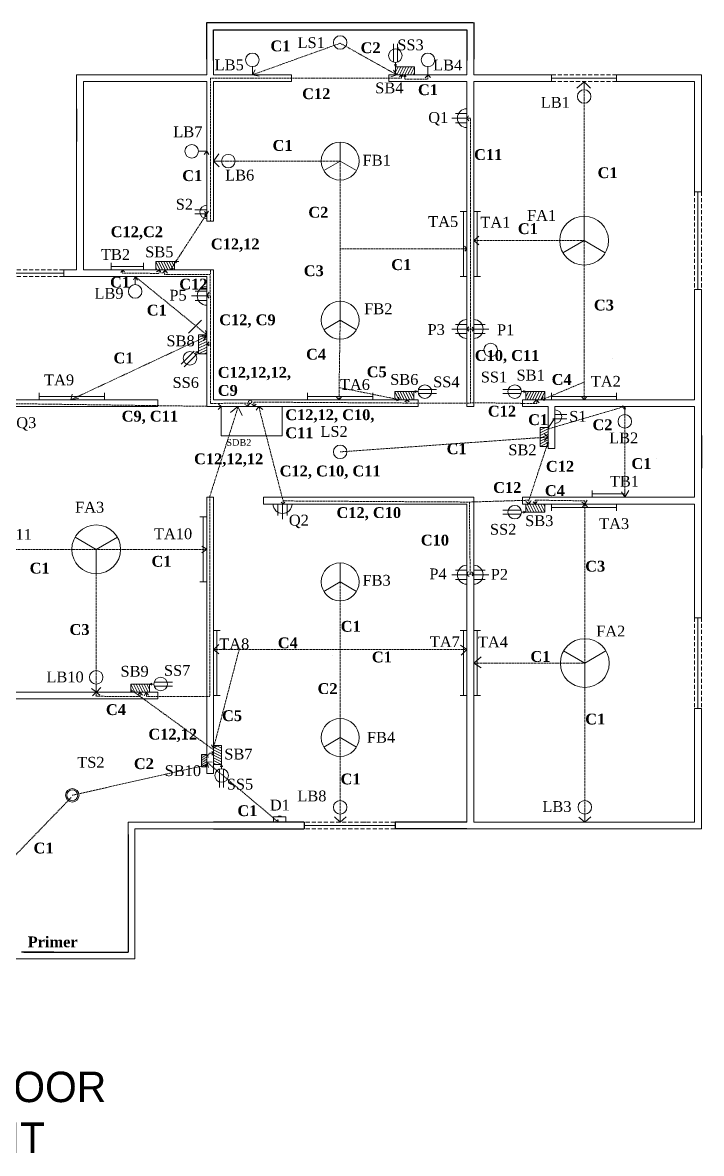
# Model space of a CAD drawing. Header units: inches. Extents: x 208 to 1269, y -209 to 627.
# Drawn here: x 768 to 1269, y -209 to 626 of the extents above; entities that cross this region are included whole.
import ezdxf

# ---------------------------------------------------------------- set-up
doc = ezdxf.new("R2010")
doc.units = ezdxf.units.IN
doc.header["$LTSCALE"] = 3
doc.header["$MEASUREMENT"] = 0
doc.linetypes.add('DASHEDX2', pattern=[1.5, 1, -0.5])
doc.linetypes.add('HIDDEN', pattern=[0.375, 0.25, -0.125])
for name, color, linetype, lineweight in [('Conduit', 1, 'Continuous', 13), ('FandF', 160, 'Continuous', 13), ('HIDDEN', 7, 'HIDDEN', 13), ('name', 160, 'Continuous', 13)]:
    doc.layers.add(name, color=color, linetype=linetype, lineweight=lineweight)

msp = doc.modelspace()

# ---------------------------------------------------------------- linework, layer by layer
for p, q in [((904.23, 599.33), (904.23, 626.28)), ((904.23, 626.28), (1100.92, 626.28)), ((909.23, 598.42), (909.23, 621.07)), ((909.23, 621.07), (1095.83, 621.07)), ((1095.83, 621.07), (1096.23, 621.07)), ((1096.23, 621.07), (1096.23, 598.42)), ((1101.23, 626.28), (1101.23, 599.33)), ((808.23, 562.49), (808.23, 538.49)), ((1269.23, 321.24), (1269.23, 297.24)), ((976.23, 35.74), (909.23, 35.74)), ((976.23, 35.74), (976.23, 33.24)), ((1051.8, 35.74), (1043.23, 35.74)), ((1043.23, 35.74), (1043.23, 33.24)), ((1096.23, 35.74), (1051.8, 35.74)), ((846.23, 26.74), (846.23, -60.26)), ((909.23, 30.74), (976.23, 30.74)), ((976.23, 33.24), (976.23, 30.74)), ((1043.23, 33.24), (1043.23, 30.74)), ((1051.8, 30.74), (1043.23, 30.74)), ((1096.23, 30.74), (1051.8, 30.74)), ((767.5, -60.03), (791.55, -60.03)), ((769.23, -60.26), (846.23, -60.26))]:
    msp.add_line(p, q)
at = {"linetype": 'Continuous', "lineweight": 13}
for p, q in [((904.23, 587.74), (904.23, 599.33)), ((909.23, 598.42), (909.23, 587.74)), ((1096.23, 598.42), (1096.23, 587.74)), ((1101.23, 587.74), (1101.23, 599.33)), ((904.23, 587.74), (808.23, 587.74)), ((808.23, 562.49), (808.23, 587.74)), ((909.23, 587.74), (909.88, 587.74)), ((1096.23, 587.74), (1095.58, 587.74)), ((1101.23, 587.74), (1158.73, 587.74)), ((1269.23, 501.24), (1269.23, 587.74)), ((1101.23, 582.74), (1158.73, 582.74)), ((1264.23, 501.24), (1264.23, 582.74)), ((808.23, 508.24), (808.23, 538.49)), ((904.23, 479.74), (904.23, 480.74)), ((909.23, 480.74), (909.23, 479.74)), ((882.77, 443.74), (883.77, 443.74)), ((1264.23, 347.74), (1264.23, 429.24)), ((1269.23, 342.74), (1269.23, 429.24)), ((867.23, 347.74), (868.23, 347.74)), ((868.23, 342.74), (867.23, 342.74)), ((1059.23, 347.74), (1060.23, 347.74)), ((1060.23, 342.74), (1059.23, 342.74)), ((1138.23, 347.74), (1137.23, 347.74)), ((1137.23, 342.74), (1138.23, 342.74)), ((1264.23, 321.24), (1264.23, 342.74)), ((1269.23, 321.24), (1269.23, 342.74)), ((1156.23, 311.74), (1156.23, 312.74)), ((1156.23, 311.74), (1161.23, 311.74)), ((1161.23, 312.74), (1161.23, 311.74)), ((1264.23, 297.24), (1264.23, 275.74)), ((904.23, 126.74), (904.23, 275.74)), ((946.23, 270.74), (946.23, 275.74)), ((1137.23, 275.74), (1137.23, 270.74)), ((1138.23, 275.74), (1137.23, 275.74)), ((1137.23, 270.74), (1138.23, 270.74)), ((867.23, 131.74), (868.23, 131.74)), ((868.23, 126.74), (867.23, 126.74)), ((868.23, 131.74), (868.23, 126.74)), ((904.23, 119.74), (904.23, 72.74)), ((1269.23, 30.74), (1269.23, 119.74)), ((904.23, 71.74), (904.23, 72.74)), ((904.23, 71.74), (909.23, 71.74)), ((909.23, 72.74), (909.23, 71.74)), ((846.23, 35.74), (846.23, 26.74)), ((1019.77, 35.74), (1021.73, 35.74)), ((1101.23, 35.74), (1264.23, 35.74)), ((1264.23, 35.74), (1264.23, 35.74)), ((1096.23, 30.74), (1269.23, 30.74))]:
    msp.add_line(p, q, dxfattribs=at)
at = {"lineweight": 13}
for p, q in [((909.88, 587.74), (966.73, 587.74)), ((966.73, 586.49), (966.73, 587.74)), ((966.73, 585.24), (966.73, 586.49)), ((966.73, 583.99), (966.73, 585.24)), ((1038.73, 587.74), (1095.58, 587.74)), ((1038.73, 587.74), (1038.73, 582.74)), ((1158.73, 582.74), (1158.73, 587.74)), ((1158.73, 585.24), (1206.73, 585.24)), ((1206.73, 587.74), (1269.23, 587.74)), ((1206.73, 582.74), (1206.73, 587.74)), ((904.23, 582.74), (813.23, 582.74)), ((813.23, 582.74), (813.23, 562.49)), ((904.23, 479.74), (904.23, 582.74)), ((909.23, 582.74), (966.73, 582.74)), ((909.23, 479.74), (909.23, 582.74)), ((966.73, 582.74), (966.73, 583.99)), ((1038.73, 582.74), (1096.23, 582.74)), ((1096.23, 582.74), (1096.23, 342.74)), ((1101.23, 582.74), (1101.23, 342.74)), ((1206.73, 582.74), (1264.23, 582.74)), ((813.23, 562.49), (813.23, 538.49)), ((813.23, 538.49), (813.23, 443.74)), ((808.23, 508.24), (808.23, 443.74)), ((1264.23, 501.24), (1269.23, 501.24)), ((1266.73, 429.24), (1266.73, 501.24)), ((904.23, 479.74), (909.23, 479.74)), ((808.23, 443.74), (798.73, 443.74)), ((798.73, 443.74), (798.73, 438.74)), ((813.23, 443.74), (909.23, 443.74)), ((904.23, 443.74), (909.23, 443.74)), ((909.23, 347.74), (909.23, 443.74)), ((750.73, 441.24), (798.73, 441.24)), ((798.73, 438.74), (808.23, 438.74)), ((808.23, 438.74), (904.23, 438.74)), ((904.23, 342.74), (904.23, 438.74)), ((1264.23, 429.24), (1269.23, 429.24)), ((868.23, 347.74), (741.23, 347.74)), ((868.23, 342.74), (741.23, 342.74)), ((868.23, 347.74), (868.23, 342.74)), ((1060.23, 342.74), (904.23, 342.74)), ((1060.23, 347.74), (909.23, 347.74)), ((1060.23, 347.74), (1060.23, 342.74)), ((1101.23, 342.74), (1096.23, 342.74)), ((1264.23, 347.74), (1137.23, 347.74)), ((1137.23, 342.74), (1137.23, 347.74)), ((1156.23, 342.74), (1137.23, 342.74)), ((1156.23, 342.74), (1156.23, 311.74)), ((1264.23, 342.74), (1161.23, 342.74)), ((1161.23, 342.74), (1161.23, 311.74)), ((1264.23, 297.24), (1264.23, 321.24)), ((1269.23, 297.24), (1269.23, 186.74)), ((909.23, 275.74), (904.23, 275.74)), ((909.23, 275.74), (909.23, 71.74)), ((1101.23, 275.74), (946.23, 275.74)), ((1101.23, 275.74), (1096.23, 275.74)), ((1101.23, 275.74), (1101.23, 35.74)), ((1264.23, 275.74), (1137.23, 275.74)), ((909.23, 268.74), (909.23, 270.74)), ((1096.23, 270.74), (946.23, 270.74)), ((1096.23, 270.74), (1096.23, 35.74)), ((1101.23, 268.74), (1101.23, 273.74)), ((1264.23, 270.74), (1137.23, 270.74)), ((1264.23, 270.74), (1264.23, 186.74)), ((1264.23, 186.74), (1269.23, 186.74)), ((1266.73, 119.74), (1266.73, 186.74)), ((868.23, 131.74), (741.23, 131.74)), ((868.23, 126.74), (741.23, 126.74)), ((904.23, 126.74), (904.23, 119.74)), ((1264.23, 119.74), (1264.23, 35.74)), ((1264.23, 119.74), (1269.23, 119.74)), ((909.23, 35.74), (846.23, 35.74)), ((909.23, 30.74), (851.23, 30.74)), ((851.23, 30.74), (851.23, -65.26)), ((976.23, 33.24), (1043.23, 33.24)), ((741.23, -65.26), (851.23, -65.26))]:
    msp.add_line(p, q, dxfattribs=at)
at = {"linetype": 'DASHEDX2', "lineweight": 13}
for p, q in [((1158.73, 587.74), (1206.73, 587.74)), ((1206.73, 582.74), (1158.73, 582.74)), ((1264.23, 501.24), (1264.23, 429.24)), ((1269.23, 501.24), (1269.23, 429.24)), ((750.73, 443.74), (798.73, 443.74)), ((750.73, 438.74), (798.73, 438.74)), ((1264.23, 186.74), (1264.23, 119.74)), ((1269.23, 186.74), (1269.23, 119.74)), ((1043.23, 35.74), (976.23, 35.74)), ((1043.23, 30.74), (976.23, 30.74))]:
    msp.add_line(p, q, dxfattribs=at)
at = {"layer": 'Conduit', "linetype": 'HIDDEN'}
msp.add_line((722.5, -30.66), (804.45, 54.18), dxfattribs=at)
at = {"layer": 'FandF', "lineweight": 13}
for p, q in [((1041.99, 597.1), (1041.99, 610.6)), ((1044.99, 597.1), (1044.99, 610.6)), ((937.98, 593.75), (937.98, 587.74)), ((1043.49, 593.74), (1042.7, 595.37)), ((1043.49, 596.87), (1043.49, 593.74)), ((1043.49, 593.74), (1044.28, 595.37)), ((1045.49, 593.74), (1043.49, 593.74)), ((1045.49, 593.74), (1043.49, 589.69)), ((1047.49, 593.74), (1044.53, 587.74)), ((1047.49, 593.74), (1045.49, 593.74)), ((1049.49, 593.74), (1046.53, 587.74)), ((1049.49, 593.74), (1047.49, 593.74)), ((1051.49, 593.74), (1048.53, 587.74)), ((1051.49, 593.74), (1049.49, 593.74)), ((1053.49, 593.74), (1050.53, 587.74)), ((1053.49, 593.74), (1051.49, 593.74)), ((1055.49, 593.74), (1052.53, 587.74)), ((1055.49, 593.74), (1053.49, 593.74)), ((1057.49, 593.74), (1054.53, 587.74)), ((1057.49, 593.74), (1055.49, 593.74)), ((1057.49, 587.74), (1057.49, 593.74)), ((1067.48, 593.75), (1067.48, 587.74)), ((1057.49, 589.69), (1056.53, 587.74)), ((1182.73, 576.74), (1182.73, 582.74)), ((1096.23, 555.71), (1085.03, 555.71)), ((1096.23, 559.12), (1087.84, 559.12)), ((1096.23, 552.29), (1087.84, 552.29)), ((1002.73, 523.99), (1002.73, 537.99)), ((898.22, 531.24), (904.23, 531.24)), ((915.23, 523.99), (909.23, 523.99)), ((1002.73, 523.99), (990.6, 516.99)), ((1002.73, 523.99), (1014.85, 516.99)), ((904.23, 487.95), (895.5, 487.95)), ((904.23, 484.95), (895.5, 484.95)), ((1093.73, 486.74), (1091.23, 486.74)), ((1093.73, 486.74), (1093.73, 438.74)), ((1096.23, 486.74), (1093.73, 486.74)), ((1101.23, 486.74), (1103.73, 486.74)), ((1103.73, 486.74), (1103.73, 438.74)), ((1103.73, 486.74), (1106.23, 486.74)), ((1182.73, 465.24), (1182.73, 483.24)), ((1182.73, 465.24), (1167.14, 456.24)), ((1182.73, 465.24), (1198.32, 456.24)), ((833.72, 446.24), (833.72, 448.74)), ((857.72, 446.24), (833.72, 446.24)), ((833.72, 443.74), (833.72, 446.24)), ((857.72, 446.24), (857.72, 448.74)), ((857.72, 443.74), (857.72, 446.24)), ((866.6, 449.74), (868.6, 449.74)), ((866.6, 443.74), (866.6, 449.74)), ((866.6, 449.74), (869.56, 443.74)), ((866.6, 445.69), (867.56, 443.74)), ((868.6, 449.74), (870.6, 449.74)), ((868.6, 449.74), (871.56, 443.74)), ((870.6, 449.74), (872.6, 449.74)), ((870.6, 449.74), (873.56, 443.74)), ((872.6, 449.74), (874.6, 449.74)), ((872.6, 449.74), (875.56, 443.74)), ((874.6, 449.74), (876.6, 449.74)), ((874.6, 449.74), (877.56, 443.74)), ((876.6, 449.74), (878.6, 449.74)), ((876.6, 449.74), (879.56, 443.74)), ((878.6, 449.74), (880.6, 449.74)), ((878.6, 449.74), (880.6, 445.69)), ((880.6, 449.74), (882.23, 450.53)), ((880.6, 449.74), (880.6, 443.74)), ((883.72, 449.74), (880.6, 449.74)), ((880.6, 449.74), (882.23, 448.95)), ((851.48, 432.74), (851.48, 438.74)), ((1093.73, 438.74), (1091.23, 438.74)), ((1096.23, 438.74), (1093.73, 438.74)), ((1101.23, 438.74), (1103.73, 438.74)), ((1103.73, 438.74), (1106.23, 438.74)), ((904.23, 427.98), (895.84, 427.98)), ((904.23, 424.56), (893.03, 424.56)), ((904.23, 421.15), (895.84, 421.15)), ((1002.73, 406.49), (1002.73, 420.49)), ((890.87, 396.94), (900.41, 406.49)), ((1002.73, 406.49), (990.6, 399.49)), ((1002.73, 406.49), (1014.85, 399.49)), ((1096.23, 403.38), (1087.84, 403.38)), ((1101.23, 403.38), (1109.62, 403.38)), ((898.23, 393.74), (898.23, 395.74)), ((898.23, 395.74), (904.23, 395.74)), ((898.23, 393.74), (902.28, 395.74)), ((898.23, 391.74), (904.23, 394.7)), ((898.23, 391.74), (898.23, 393.74)), ((898.23, 389.74), (904.23, 392.7)), ((1096.23, 399.97), (1085.03, 399.97)), ((1096.23, 396.56), (1087.84, 396.56)), ((1101.23, 399.97), (1112.42, 399.97)), ((1101.23, 396.56), (1109.62, 396.56)), ((898.23, 389.74), (898.23, 391.74)), ((898.23, 387.74), (904.23, 390.7)), ((898.23, 387.74), (898.23, 389.74)), ((898.23, 385.74), (904.23, 388.7)), ((898.23, 385.74), (898.23, 387.74)), ((898.23, 383.74), (904.23, 386.7)), ((898.23, 383.74), (898.23, 385.74)), ((898.23, 381.74), (904.23, 384.7)), ((1101.23, 379.64), (1101.23, 386.64)), ((885.43, 374.13), (894.97, 383.68)), ((887.74, 372.07), (897.29, 381.62)), ((895.3, 381.78), (897.99, 383.36)), ((898.04, 383.35), (896.24, 383.2)), ((897.99, 383.33), (896.98, 381.83)), ((898.23, 381.74), (898.23, 383.74)), ((904.23, 381.74), (898.23, 381.74)), ((902.28, 381.74), (904.23, 382.7)), ((780.73, 352.74), (780.73, 350.24)), ((828.73, 352.74), (828.73, 350.24)), ((978.73, 352.74), (978.73, 350.24)), ((1026.73, 352.74), (1026.73, 350.24)), ((1043.05, 353.74), (1045.05, 353.74)), ((1043.05, 347.74), (1043.05, 353.74)), ((1043.05, 353.74), (1046.01, 347.74)), ((1045.05, 353.74), (1047.05, 353.74)), ((1045.05, 353.74), (1048.01, 347.74)), ((1047.05, 353.74), (1049.05, 353.74)), ((1047.05, 353.74), (1050.01, 347.74)), ((1049.05, 353.74), (1051.05, 353.74)), ((1049.05, 353.74), (1052.01, 347.74)), ((1051.05, 353.74), (1053.05, 353.74)), ((1051.05, 353.74), (1054.01, 347.74)), ((1053.05, 353.74), (1055.05, 353.74)), ((1053.05, 353.74), (1056.01, 347.74)), ((1055.05, 353.74), (1057.05, 353.74)), ((1055.05, 353.74), (1057.05, 349.69)), ((1057.05, 353.74), (1058.68, 354.53)), ((1057.05, 353.74), (1057.05, 347.74)), ((1060.18, 353.74), (1057.05, 353.74)), ((1057.05, 353.74), (1058.68, 352.95)), ((1060.41, 355.24), (1073.91, 355.24)), ((1060.41, 352.24), (1073.91, 352.24)), ((1136.29, 355.24), (1122.79, 355.24)), ((1136.29, 352.24), (1122.79, 352.24)), ((1136.52, 353.74), (1139.65, 353.74)), ((1139.65, 353.74), (1138.02, 354.53)), ((1139.65, 353.74), (1138.02, 352.95)), ((1141.65, 353.74), (1139.65, 353.74)), ((1139.65, 353.74), (1139.65, 347.74)), ((1141.65, 353.74), (1139.65, 349.69)), ((1143.65, 353.74), (1140.69, 347.74)), ((1143.65, 353.74), (1141.65, 353.74)), ((1145.65, 353.74), (1142.69, 347.74)), ((1145.65, 353.74), (1143.65, 353.74)), ((1147.65, 353.74), (1144.69, 347.74)), ((1147.65, 353.74), (1145.65, 353.74)), ((1149.65, 353.74), (1146.69, 347.74)), ((1149.65, 353.74), (1147.65, 353.74)), ((1151.65, 353.74), (1148.69, 347.74)), ((1151.65, 353.74), (1149.65, 353.74)), ((1153.65, 353.74), (1150.69, 347.74)), ((1153.65, 353.74), (1151.65, 353.74)), ((1153.65, 347.74), (1153.65, 353.74)), ((1158.73, 352.74), (1158.73, 350.24)), ((1206.73, 352.74), (1206.73, 350.24)), ((780.73, 350.24), (828.73, 350.24)), ((780.73, 350.24), (780.73, 347.74)), ((828.73, 350.24), (828.73, 347.74)), ((978.73, 350.24), (1026.73, 350.24)), ((978.73, 350.24), (978.73, 347.74)), ((1026.73, 350.24), (1026.73, 347.74)), ((1043.05, 349.69), (1044.01, 347.74)), ((1153.65, 349.69), (1152.69, 347.74)), ((1158.73, 350.24), (1206.73, 350.24)), ((1158.73, 350.24), (1158.73, 347.74)), ((1206.73, 350.24), (1206.73, 347.74)), ((1212.73, 336.74), (1212.73, 342.74)), ((1161.23, 336.76), (1169.96, 336.76)), ((1150.23, 325.24), (1150.23, 327.24)), ((1150.23, 327.24), (1156.23, 327.24)), ((1150.23, 325.24), (1154.28, 327.24)), ((1150.23, 323.24), (1156.23, 326.2)), ((1161.23, 333.76), (1169.96, 333.76)), ((1150.23, 323.24), (1150.23, 325.24)), ((1150.23, 321.24), (1156.23, 324.2)), ((1150.23, 321.24), (1150.23, 323.24)), ((1150.23, 319.24), (1156.23, 322.2)), ((1150.23, 319.24), (1150.23, 321.24)), ((1150.23, 317.24), (1156.23, 320.2)), ((1150.23, 317.24), (1150.23, 319.24)), ((1150.23, 315.24), (1156.23, 318.2)), ((1150.23, 315.24), (1150.23, 317.24)), ((1150.23, 313.24), (1156.23, 316.2)), ((1150.23, 313.24), (1150.23, 315.24)), ((1156.23, 313.24), (1150.23, 313.24)), ((1154.28, 313.24), (1156.23, 314.2)), ((1188.73, 278.24), (1188.73, 280.74)), ((1212.73, 278.24), (1188.73, 278.24)), ((1188.73, 275.74), (1188.73, 278.24)), ((1212.73, 278.24), (1212.73, 280.74)), ((1212.73, 278.24), (1212.73, 275.74)), ((956.82, 270.74), (956.82, 262.36)), ((960.23, 270.74), (960.23, 259.55)), ((963.64, 270.74), (963.64, 262.36)), ((1139.65, 264.74), (1139.65, 270.74)), ((1141.65, 264.74), (1139.65, 268.8)), ((1143.65, 264.74), (1140.69, 270.74)), ((1145.65, 264.74), (1142.69, 270.74)), ((1147.65, 264.74), (1144.69, 270.74)), ((1149.65, 264.74), (1146.69, 270.74)), ((1151.65, 264.74), (1148.69, 270.74)), ((1153.65, 264.74), (1150.69, 270.74)), ((1153.65, 268.8), (1152.69, 270.74)), ((1153.65, 270.74), (1153.65, 264.74)), ((1158.73, 268.24), (1158.73, 270.74)), ((1158.73, 268.24), (1206.73, 268.24)), ((1158.73, 265.74), (1158.73, 268.24)), ((1206.73, 268.24), (1206.73, 270.74)), ((1206.73, 265.74), (1206.73, 268.24)), ((901.73, 261.24), (899.23, 261.24)), ((901.73, 213.24), (901.73, 261.24)), ((904.23, 261.24), (901.73, 261.24)), ((1136.29, 266.24), (1122.79, 266.24)), ((1136.29, 263.24), (1122.79, 263.24)), ((1136.52, 264.74), (1139.65, 264.74)), ((1139.65, 264.74), (1138.02, 265.53)), ((1139.65, 264.74), (1138.02, 263.95)), ((1141.65, 264.74), (1139.65, 264.74)), ((1143.65, 264.74), (1141.65, 264.74)), ((1145.65, 264.74), (1143.65, 264.74)), ((1147.65, 264.74), (1145.65, 264.74)), ((1149.65, 264.74), (1147.65, 264.74)), ((1151.65, 264.74), (1149.65, 264.74)), ((1153.65, 264.74), (1151.65, 264.74)), ((822.73, 237.24), (807.14, 246.24)), ((822.73, 237.24), (838.32, 246.24)), ((822.73, 237.24), (822.73, 219.24)), ((1002.73, 213.22), (1002.73, 227.22)), ((1096.23, 218.51), (1085.03, 218.51)), ((1096.23, 221.93), (1087.84, 221.93)), ((1101.23, 221.93), (1109.62, 221.93)), ((1101.23, 218.51), (1112.42, 218.51)), ((901.73, 213.24), (899.23, 213.24)), ((904.23, 213.24), (901.73, 213.24)), ((1002.73, 213.22), (990.6, 206.22)), ((1002.73, 213.22), (1014.85, 206.22)), ((1096.23, 215.1), (1087.84, 215.1)), ((1101.23, 215.1), (1109.62, 215.1)), ((911.73, 177.29), (909.23, 177.29)), ((911.73, 129.29), (911.73, 177.29)), ((914.23, 177.29), (911.73, 177.29)), ((1093.73, 177.29), (1091.23, 177.29)), ((1093.73, 129.29), (1093.73, 177.29)), ((1096.23, 177.29), (1093.73, 177.29)), ((1101.23, 177.29), (1103.73, 177.29)), ((1103.73, 129.29), (1103.73, 177.29)), ((1103.73, 177.29), (1106.23, 177.29)), ((1183.21, 153.24), (1167.63, 162.24)), ((1183.21, 153.24), (1198.8, 162.24)), ((1183.21, 153.24), (1183.21, 135.24)), ((822.73, 137.75), (822.73, 131.74)), ((848.16, 137.74), (850.16, 137.74)), ((848.16, 131.74), (848.16, 137.74)), ((848.16, 137.74), (851.11, 131.74)), ((848.16, 133.69), (849.11, 131.74)), ((850.16, 137.74), (852.16, 137.74)), ((850.16, 137.74), (853.11, 131.74)), ((852.16, 137.74), (854.16, 137.74)), ((852.16, 137.74), (855.11, 131.74)), ((854.16, 137.74), (856.16, 137.74)), ((854.16, 137.74), (857.11, 131.74)), ((856.16, 137.74), (858.16, 137.74)), ((856.16, 137.74), (859.11, 131.74)), ((858.16, 137.74), (860.16, 137.74)), ((858.16, 137.74), (861.11, 131.74)), ((860.16, 137.74), (862.16, 137.74)), ((860.16, 137.74), (862.16, 133.69)), ((862.16, 137.74), (863.78, 138.53)), ((862.16, 137.74), (862.16, 131.74)), ((865.28, 137.74), (862.16, 137.74)), ((862.16, 137.74), (863.78, 136.95)), ((865.51, 139.24), (879.01, 139.24)), ((865.51, 136.24), (879.01, 136.24)), ((911.73, 129.29), (909.23, 129.29)), ((914.23, 129.29), (911.73, 129.29)), ((1093.73, 129.29), (1091.23, 129.29)), ((1096.23, 129.29), (1093.73, 129.29)), ((1101.23, 129.29), (1103.73, 129.29)), ((1103.73, 129.29), (1106.23, 129.29)), ((1002.73, 98.27), (1002.73, 112.27)), ((909.23, 92.3), (915.23, 92.3)), ((915.23, 90.3), (911.17, 92.3)), ((915.23, 90.3), (915.23, 92.3)), ((1002.73, 98.27), (990.6, 91.27)), ((1002.73, 98.27), (1014.85, 91.27)), ((900.33, 85.78), (904.23, 85.78)), ((904.23, 83.18), (900.33, 85.1)), ((904.23, 81.88), (900.33, 83.8)), ((904.23, 84.48), (901.59, 85.78)), ((915.23, 88.3), (909.23, 91.26)), ((915.23, 86.3), (909.23, 89.26)), ((915.23, 84.3), (909.23, 87.26)), ((915.23, 82.3), (909.23, 85.26)), ((915.23, 88.3), (915.23, 90.3)), ((915.23, 86.3), (915.23, 88.3)), ((915.23, 84.3), (915.23, 86.3)), ((915.23, 82.3), (915.23, 84.3)), ((904.23, 80.58), (900.33, 82.5)), ((904.23, 79.28), (900.33, 81.2)), ((904.23, 77.98), (900.33, 79.9)), ((904.23, 76.68), (900.33, 78.6)), ((901.59, 76.68), (900.33, 77.3)), ((900.33, 76.68), (904.23, 76.68)), ((915.23, 80.3), (909.23, 83.26)), ((915.23, 78.3), (909.23, 81.26)), ((911.17, 78.3), (909.23, 79.26)), ((909.23, 78.3), (915.23, 78.3)), ((915.23, 78.3), (914.44, 76.68)), ((915.23, 80.3), (915.23, 82.3)), ((915.23, 78.3), (915.23, 80.3)), ((915.23, 75.18), (915.23, 78.3)), ((915.23, 78.3), (916.02, 76.68)), ((913.73, 74.95), (913.73, 61.45)), ((916.73, 74.95), (916.73, 61.45)), ((953.66, 39.74), (953.66, 35.74)), ((962.66, 39.74), (953.66, 39.74)), ((953.66, 39.74), (959.66, 39.74)), ((962.66, 35.74), (962.66, 39.74)), ((1002.73, 41.75), (1002.73, 35.74)), ((1183.21, 41.75), (1183.21, 35.74))]:
    msp.add_line(p, q, dxfattribs=at)
at = {"layer": 'FandF', "lineweight": 13, "ltscale": 0.7}
for p, q in [((914.9, 321.2), (914.9, 342.74)), ((959.9, 342.74), (959.9, 321.2)), ((959.9, 321.2), (914.9, 321.2)), ((900.33, 85.78), (900.33, 76.68))]:
    msp.add_line(p, q, dxfattribs=at)
at = {"layer": 'FandF', "lineweight": 13}
for centre, radius in [((1002.73, 611.58), 5), ((937.98, 598.75), 5), ((1043.49, 601.87), 5), ((1067.48, 598.75), 5), ((1182.73, 571.74), 5), ((893.22, 531.24), 5), ((1002.73, 523.99), 14), ((920.23, 523.99), 5), ((1182.73, 465.24), 18), ((851.48, 427.74), 5), ((1002.73, 406.49), 14), ((1113.75, 384.53), 5), ((891.87, 378.38), 5), ((1065.18, 353.74), 5), ((1131.52, 353.74), 5), ((1212.73, 331.74), 5), ((1002.73, 309.24), 5), ((1131.52, 264.74), 5), ((822.73, 237.24), 18), ((1002.73, 213.22), 14), ((1183.21, 153.24), 18), ((822.73, 142.75), 5), ((870.28, 137.74), 5), ((1002.73, 98.27), 14), ((915.23, 70.18), 5), ((805.1, 55.63), 5), ((805.1, 55.63), 4), ((1002.73, 46.75), 5), ((1183.21, 46.75), 5)]:
    msp.add_circle(centre, radius, dxfattribs=at)
for centre, radius, start, end in [((1096.23, 555.71), 7, 90, 270), ((904.23, 486.45), 5, 90, 270), ((904.23, 424.56), 7, 90, 270), ((1096.23, 399.97), 7, 90, 270), ((1101.23, 399.97), 7, 270, 90), ((1161.23, 335.26), 5, 270, 90), ((960.23, 270.74), 7, 180, 0), ((1096.23, 218.51), 7, 90, 270), ((1101.23, 218.51), 7, 270, 90), ((958.16, 38.3), 2.08, 43.87846, 136.12154)]:
    msp.add_arc(centre, radius, start, end, dxfattribs=at)
at = {"layer": 'HIDDEN', "color": 3}
for p in [(937.98, 587.74), (1044.53, 587.74)]:
    msp.add_line(p, (1002.81, 611.04), dxfattribs=at)
at = {"layer": 'HIDDEN', "color": 3, "linetype": 'HIDDEN'}
for p, q in [((907.05, 585.36), (907, 479.74)), ((907.05, 585.36), (1047.87, 585.2)), ((1047.87, 585.2), (1047.87, 587.74)), ((1050.53, 587.74), (1050.47, 584.56)), ((1067.45, 584.56), (1067.48, 587.74)), ((1050.47, 584.56), (1067.45, 584.56)), ((1182.73, 582.74), (1182.73, 465.24)), ((1098.96, 555.71), (1096.23, 555.71)), ((1098.96, 345.32), (1098.96, 555.71)), ((904.23, 531.24), (904.23, 486.45)), ((1002.73, 523.99), (909.23, 523.99)), ((1002.8, 459.24), (1002.73, 523.99)), ((877.56, 443.74), (904.23, 484.95)), ((1182.73, 465.24), (1101.23, 465.24)), ((1002.8, 459.24), (1096.23, 459.24)), ((906.99, 443.74), (906.99, 440.22)), ((851.5, 438.74), (904.23, 395.77)), ((1099.05, 399.81), (1096.23, 399.81)), ((1099.05, 399.81), (1101.23, 399.81)), ((759.13, 344.89), (914.8, 342.74)), ((1156.23, 326.2), (1212.73, 342.74)), ((1212.73, 342.74), (1212.73, 275.74)), ((1002.73, 309.24), (1156.23, 320.2)), ((1142.02, 273.53), (1156.23, 316.77)), ((960.65, 273.01), (960.72, 270.74)), ((1098.05, 272.18), (1098.65, 219.02)), ((822.73, 237.24), (741.23, 237.24)), ((822.73, 237.24), (904.23, 237.24)), ((1096.23, 218.51), (1098.65, 219.02)), ((1098.65, 219.02), (1101.23, 219.02)), ((1002.85, 163.29), (1002.73, 98.27)), ((1002.85, 163.29), (1096.23, 163.29)), ((1183.21, 153.24), (1101.23, 153.24)), ((1183.21, 153.24), (1183.21, 35.74)), ((1002.73, 98.27), (1002.73, 35.74)), ((904.23, 80.25), (957.29, 35.74))]:
    msp.add_line(p, q, dxfattribs=at)
at = {"layer": 'HIDDEN', "color": 3, "linetype": 'Continuous'}
for p, q in [((938.07, 587.78), (940.1, 591.38)), ((938.1, 587.74), (942.97, 586.72)), ((1044.55, 587.74), (1039.99, 586.24)), ((1042.16, 591.23), (1044.61, 587.74)), ((1047.88, 587.74), (1046.47, 586.28)), ((1047.86, 587.73), (1049.09, 586.41)), ((1049.66, 586.46), (1050.53, 587.72)), ((1050.53, 587.72), (1051.5, 586.42)), ((1065.41, 585.6), (1067.55, 587.74)), ((1067.55, 587.74), (1069.43, 585.82)), ((1177.42, 577.96), (1182.73, 582.59)), ((1182.73, 582.59), (1187.31, 577.92)), ((1096.23, 555.76), (1097.77, 553.75)), ((1096.31, 555.71), (1097.48, 557.42)), ((902.47, 528.97), (904.23, 531.23)), ((904.23, 531.23), (905.94, 528.93)), ((909.38, 523.99), (913.29, 529.31)), ((909.23, 523.94), (913.43, 519.74)), ((902.36, 484.19), (904.23, 484.88)), ((902.67, 486.78), (904.23, 485.01)), ((904.23, 484.88), (903.82, 482.95)), ((904.23, 485.01), (905.48, 487.07)), ((1101.43, 465.24), (1105.11, 468.55)), ((1094.42, 461.13), (1096.23, 459.3)), ((1101.36, 465.24), (1105.11, 462.12)), ((1096.23, 459.3), (1094.73, 457.37)), ((876.28, 446.33), (877.62, 443.84)), ((877.62, 443.84), (880.6, 444.7)), ((851.47, 438.74), (850.23, 436.33)), ((851.51, 438.72), (853.13, 436.07)), ((1097.77, 401.48), (1096.23, 399.75)), ((1100.03, 401.3), (1101.23, 399.75)), ((901.37, 394.54), (904.23, 395.72)), ((904.23, 395.72), (903.3, 399)), ((1096.23, 399.75), (1097.66, 398.32)), ((1101.23, 399.75), (1100.11, 398.29)), ((914.93, 342.74), (912.59, 340.57)), ((912.87, 344.47), (914.93, 342.74)), ((1210.88, 343.19), (1212.73, 342.74)), ((1212.73, 342.74), (1211.73, 341.34)), ((1212.32, 340.85), (1212.73, 342.66)), ((1212.73, 342.66), (1213.26, 340.72)), ((1156.23, 326.99), (1161.23, 334.21)), ((1159.33, 333.4), (1161.2, 334.16)), ((1161.2, 334.16), (1160.81, 332.34)), ((1156.56, 327.91), (1156.23, 326.99)), ((1156.23, 326.99), (1156.92, 327.24)), ((1156.24, 326.2), (1157.05, 326)), ((1156.25, 326.21), (1156.8, 326.86)), ((1153.25, 322.74), (1156.23, 320.22)), ((1156.23, 320.22), (1153.46, 317.67)), ((1155.08, 316.27), (1156.23, 316.77)), ((1156.23, 316.77), (1156.68, 315.65)), ((1210.27, 279.68), (1212.78, 275.74)), ((1212.78, 275.74), (1215.7, 280.73)), ((959.08, 271.99), (960.72, 270.8)), ((960.72, 270.8), (961.87, 272.2)), ((900.56, 239.69), (904.23, 237.39)), ((904.23, 237.39), (900.56, 234.62)), ((1097.28, 220.81), (1096.23, 218.46)), ((1096.23, 218.46), (1097.8, 217.27)), ((1099.75, 220.6), (1101.23, 219)), ((1101.23, 219), (1100, 217.57)), ((1091.58, 166.52), (1096.23, 163.23)), ((1096.23, 163.23), (1091.89, 159.2)), ((1101.23, 153.18), (1106.7, 157.82)), ((1101.23, 153.09), (1106.8, 149.82)), ((904.23, 80.28), (908.21, 80.1)), ((904.26, 80.23), (905.46, 76.18)), ((955.12, 36.23), (957.26, 35.76)), ((957.26, 35.76), (956.83, 37.8)), ((998.61, 39.58), (1002.74, 35.74)), ((1002.74, 35.74), (1007.12, 39.75)), ((1178.91, 39.46), (1183.21, 35.74)), ((1183.21, 35.74), (1187.63, 39.72))]:
    msp.add_line(p, q, dxfattribs=at)
at = {"layer": 'HIDDEN', "color": 1, "linetype": 'HIDDEN'}
for p, q in [((1050.47, 584.56), (1050.47, 584.56)), ((1182.73, 465.24), (1182.73, 353.74)), ((1002.73, 406.49), (1002.8, 459.24)), ((1002.8, 459.24), (1002.8, 459.24)), ((842.18, 443.74), (842.18, 441.25)), ((868.88, 441.06), (869.56, 443.74)), ((873.56, 443.74), (873.19, 440.34)), ((842.18, 441.25), (842.18, 441.25)), ((842.18, 441.25), (868.88, 441.06)), ((873.19, 440.34), (907.03, 440.22)), ((906.91, 440.22), (906.91, 424.56)), ((907.03, 441.67), (907.03, 441.67)), ((906.97, 424.56), (904.23, 424.56)), ((906.97, 388.67), (906.97, 424.56)), ((1001.9, 353.51), (1002.73, 406.49)), ((904.23, 394.7), (803.99, 347.74)), ((904.23, 388.7), (904.23, 388.7)), ((904.23, 388.7), (906.97, 388.67)), ((906.97, 388.67), (906.97, 345.02)), ((1203.34, 377.87), (1203.34, 377.87)), ((1151.75, 347.74), (1182.73, 360.81)), ((1001.9, 353.51), (1001.9, 347.74)), ((1001.95, 356.72), (1046.8, 347.74)), ((1182.73, 353.74), (1182.73, 350.24)), ((927.52, 342.74), (906.35, 275.74)), ((906.97, 345.02), (930.18, 345.21)), ((930.18, 345.21), (934.66, 345.37)), ((934.66, 345.37), (934.66, 342.74)), ((939.29, 342.74), (938.99, 346.01)), ((938.99, 346.01), (938.99, 346.01)), ((938.99, 346.01), (1052.01, 345.32)), ((942.62, 342.74), (960.65, 273.01)), ((1052.01, 345.32), (1052.01, 347.74)), ((1052.01, 345.32), (1098.96, 345.32)), ((1098.96, 345.58), (1147.87, 344.94)), ((1147.87, 344.94), (1147.71, 347.74)), ((1182.73, 350.47), (1182.68, 347.74)), ((1236.38, 304.67), (1236.38, 304.67)), ((906.57, 275.97), (906.44, 128.63)), ((960.65, 273.01), (1098.05, 272.18)), ((1097.95, 272.18), (1142.02, 273.53)), ((1142.02, 273.53), (1142.13, 270.74)), ((1146.69, 270.74), (1146.58, 273.6)), ((1146.58, 273.6), (1146.58, 273.6)), ((1146.58, 273.6), (1183.21, 273.08)), ((1183.21, 273.08), (1183.21, 270.74)), ((1183.21, 153.24), (1183.21, 270.74)), ((822.73, 237.24), (822.73, 131.74)), ((1002.85, 163.29), (1002.73, 213.22)), ((915.23, 163.29), (909.23, 163.29)), ((909.23, 90.33), (928.22, 163.29)), ((915.23, 163.29), (1002.85, 163.29)), ((997.25, 159.12), (997.25, 159.12)), ((997.25, 159.12), (997.25, 159.12)), ((848.16, 133.69), (909.23, 89.26)), ((822.56, 128.72), (822.73, 131.74)), ((855.17, 128.59), (822.56, 128.72)), ((855.11, 131.74), (855.17, 128.59)), ((855.17, 128.59), (855.17, 128.59)), ((855.17, 128.59), (855.17, 128.59)), ((859.58, 131.74), (859.86, 128.63)), ((859.86, 128.63), (906.44, 128.63)), ((904.23, 83.91), (906.47, 86.76)), ((906.47, 86.74), (909.23, 86.77)), ((805.1, 55.63), (904.23, 77.98))]:
    msp.add_line(p, q, dxfattribs=at)
at = {"layer": 'HIDDEN', "color": 1, "linetype": 'Continuous'}
for p, q in [((840.87, 441.71), (842.18, 443.62)), ((842.18, 443.62), (843.6, 442.18)), ((867.17, 442.13), (869.58, 443.74)), ((869.58, 443.74), (870.58, 441.35)), ((871.61, 441.35), (873.53, 443.47)), ((873.53, 443.47), (875.38, 441.35)), ((905.96, 427.08), (904.23, 424.45)), ((904.23, 424.45), (906.17, 422.76)), ((899.93, 394.58), (904.18, 394.68)), ((904.18, 394.68), (901.95, 391.58)), ((904.23, 388.76), (906.17, 390.57)), ((904.23, 388.72), (906.11, 387.48)), ((804.96, 351.77), (804.08, 347.74)), ((804.08, 347.74), (809.83, 348.8)), ((921.73, 338.44), (927.25, 342.74)), ((927.25, 342.74), (930.53, 336.21)), ((932.38, 344.24), (934.66, 343.04)), ((934.66, 343.04), (936.05, 345.17)), ((937.54, 344.6), (939.28, 342.9)), ((939.28, 342.9), (940.66, 344.55)), ((940.84, 340.13), (942.71, 342.74)), ((942.71, 342.74), (945.77, 340.59)), ((999.96, 349.69), (1001.95, 347.74)), ((1001.95, 347.74), (1003.78, 349.83)), ((1046.83, 347.74), (1044.34, 346.89)), ((1045.87, 349.54), (1046.83, 347.74)), ((1050.56, 346.15), (1052.04, 347.74)), ((1052.04, 347.74), (1053.54, 346.08)), ((1145.42, 345.48), (1147.71, 347.71)), ((1147.71, 347.71), (1149.56, 345.58)), ((1152.54, 349.92), (1151.64, 347.74)), ((1151.64, 347.74), (1153.59, 347.15)), ((1181.02, 349.59), (1182.69, 347.79)), ((1182.69, 347.79), (1184.38, 349.61)), ((1139.71, 272.64), (1142.11, 270.74)), ((1142.11, 270.74), (1143.61, 273.42)), ((1145.05, 272.4), (1146.71, 270.74)), ((1146.71, 270.74), (1148.11, 272.66)), ((1180.93, 272.17), (1183.21, 270.68)), ((1181.53, 268.67), (1183.21, 270.66)), ((1183.21, 270.68), (1184.99, 273.47)), ((1183.21, 270.66), (1185.26, 268.76)), ((909.23, 163.19), (913.24, 159.98)), ((909.41, 163.29), (913.15, 166.92)), ((819.16, 134.52), (822.89, 131.74)), ((822.89, 131.74), (826.18, 135.11)), ((819.98, 129.15), (822.73, 131.83)), ((822.73, 131.83), (825.5, 129.6)), ((853.2, 129.81), (855.12, 131.54)), ((855.12, 131.54), (856.96, 129.51)), ((858.13, 129.17), (859.61, 131.74)), ((859.61, 131.74), (861.43, 129.55)), ((907.89, 92.98), (909.23, 90.3)), ((909.23, 90.3), (911.72, 92.04)), ((904.23, 83.96), (904.6, 85.44)), ((904.24, 83.92), (905.83, 83.65)), ((909.23, 86.79), (907.96, 85.34)), ((907.99, 88.01), (909.23, 86.79)), ((903.44, 78.65), (904.23, 77.97)), ((904.23, 77.97), (903.55, 77.27))]:
    msp.add_line(p, q, dxfattribs=at)
at = {"layer": 'HIDDEN', "color": 1, "linetype": 'HIDDEN'}
msp.add_circle((936.31, 346.22), 1.19, dxfattribs=at)
at = {"layer": 'name', "lineweight": 13, "ltscale": 0.7}
msp.add_line((1043.49, 593.74), (1043.49, 587.74), dxfattribs=at)

# ---------------------------------------------------------------- texts
at = {"linetype": 'Continuous', "lineweight": 13, "insert": (716.38, -35.9), "char_height": 28.1442, "width": 522.9947, "attachment_point": 2}
msp.add_mtext('{\\fTimes New Roman|b1|i0|c0|p18;\\C5; \\fAgency FB|b0|i0|c0|p34;\\H2.4x;\\C256;\\P\\H0.3333x;1ST-5th  FLOOR \\PCONDUIT}', dxfattribs=at)
at = {"layer": 'FandF', "lineweight": 13, "ltscale": 0.7, "insert": (918.73, 318.71), "char_height": 5, "width": 23.3412, "attachment_point": 1}
msp.add_mtext('{\\fTimes New Roman|b0|i0|c0|p18;SDB2}', dxfattribs=at)
at = {"layer": 'HIDDEN', "color": 1, "linetype": 'HIDDEN', "char_height": 8, "attachment_point": 1}
for s, insert, width in [('{\\fTimes New Roman|b1|i0|c0|p18;\\C256;C1}', (951.26, 613.06), 15.8365), ('{\\fTimes New Roman|b1|i0|c0|p18;\\C256;C2}', (1017.81, 611.73), 15.8365), ('{\\fTimes New Roman|b1|i0|c0|p18;\\C256;C12}', (974.67, 577.78), 15.8365), ('{\\fTimes New Roman|b1|i0|c0|p18;\\C256;C1}', (1060.13, 580.72), 15.8365), ('{\\fTimes New Roman|b1|i0|c0|p18;\\C256;C1}', (952.84, 539.58), 15.8365), ('{\\fTimes New Roman|b1|i0|c0|p18;\\C256;C11}', (1101.54, 532.81), 28.2345), ('{\\fTimes New Roman|b1|i0|c0|p18;\\C256;C1}', (1192.67, 519.44), 15.8365), ('{\\fTimes New Roman|b1|i0|c0|p18;\\C256;C1}', (886.21, 517.27), 15.8365), ('{\\fTimes New Roman|b1|i0|c0|p18;\\C256;C2}', (979.23, 490.22), 15.8365), ('{\\fTimes New Roman|b1|i0|c0|p18;\\C256;C1}', (1133.83, 478.1), 15.8365), ('{\\fTimes New Roman|b1|i0|c0|p18;\\C256;C12,C2}', (833.4, 475.81), 15.8365), ('{\\fTimes New Roman|b1|i0|c0|p18;\\C256;C12,12}', (907.34, 466.78), 15.8365), ('{\\fTimes New Roman|b1|i0|c0|p18;\\C256;C1}', (1040.42, 451.52), 15.8365), ('{\\fTimes New Roman|b1|i0|c0|p18;\\C256;C3}', (975.86, 447.03), 15.8365), ('{\\fTimes New Roman|b1|i0|c0|p18;\\C256;C1}', (832.94, 438.57), 15.8365), ('{\\fTimes New Roman|b1|i0|c0|p18;\\C256;C12}', (884.03, 437.16), 15.8365), ('{\\fTimes New Roman|b1|i0|c0|p18;\\C256;C1}', (860.02, 417.93), 15.8365), ('{\\fTimes New Roman|b1|i0|c0|p18;\\C256;C3}', (1189.94, 421.68), 15.8365), ('{\\fTimes New Roman|b1|i0|c0|p18;\\C256;C12, C9}', (913.5, 410.77), 50.0492), ('{\\fTimes New Roman|b1|i0|c0|p18;\\C256;C4}', (977.57, 385.36), 15.8365), ('{\\fTimes New Roman|b1|i0|c0|p18;\\C256;C10, C11}', (1102.04, 384.43), 60.3278), ('{\\fTimes New Roman|b1|i0|c0|p18;\\C256;C1}', (835.5, 382.59), 15.8365), ('{\\fTimes New Roman|b1|i0|c0|p18;\\C256;C12,12,12,\\PC9}', (912.42, 371.98), 66.5968), ('{\\fTimes New Roman|b1|i0|c0|p18;\\C256;C5}', (1022.33, 372.37), 15.8365), ('{\\fTimes New Roman|b1|i0|c0|p18;\\C256;C4}', (1158.77, 366.73), 15.8365), ('{\\fTimes New Roman|b1|i0|c0|p18;\\C256;C12}', (1111.7, 343.32), 15.8365), ('{\\fTimes New Roman|b1|i0|c0|p18;\\C256;C9, C11}', (841.5, 339.62), 44.412), ('{\\fTimes New Roman|b1|i0|c0|p18;\\C256;C12,12, C10,\\PC11}', (962.24, 340.67), 81.6522), ('{\\fTimes New Roman|b1|i0|c0|p18;\\C256;C1}', (1141.42, 337.03), 15.8365), ('{\\fTimes New Roman|b1|i0|c0|p18;\\C256;C2}', (1188.9, 333.27), 15.8365), ('{\\fTimes New Roman|b1|i0|c0|p18;\\C256;C1}', (1081.29, 315.52), 15.8365), ('{\\fTimes New Roman|b1|i0|c0|p18;\\C256;C12,12,12}', (894.93, 308.08), 15.8365), ('{\\fTimes New Roman|b1|i0|c0|p18;\\C256;C12}', (1154.54, 302.57), 15.8365), ('{\\fTimes New Roman|b1|i0|c0|p18;\\C256;C1}', (1217.6, 304.6), 15.8365), ('{\\fTimes New Roman|b1|i0|c0|p18;\\C256;C12, C10, C11}', (958.07, 299.13), 80.0962), ('{\\fTimes New Roman|b1|i0|c0|p18;\\C256;C12}', (1115.6, 286.93), 15.8365), ('{\\fTimes New Roman|b1|i0|c0|p18;\\C256;C4}', (1153.73, 284.64), 15.8365), ('{\\fTimes New Roman|b1|i0|c0|p18;\\C256;C12, C10}', (1000.02, 268.4), 84.6903), ('{\\fTimes New Roman|b1|i0|c0|p18;\\C256;     C10}', (1047.11, 248.07), 46.9025), ('{\\fTimes New Roman|b1|i0|c0|p18;\\C256;C1}', (773.62, 227.37), 15.8365), ('{\\fTimes New Roman|b1|i0|c0|p18;\\C256;C1}', (863.51, 232.41), 15.8365), ('{\\fTimes New Roman|b1|i0|c0|p18;\\C256;C3}', (1183.52, 228.83), 15.8365), ('{\\fTimes New Roman|b1|i0|c0|p18;\\C256;C1}', (1003.13, 184.41), 15.8365), ('{\\fTimes New Roman|b1|i0|c0|p18;\\C256;C3}', (803.02, 182.05), 15.8365), ('{\\fTimes New Roman|b1|i0|c0|p18;\\C256;C4}', (956.7, 172.19), 15.8365), ('{\\fTimes New Roman|b1|i0|c0|p18;\\C256;C1}', (1026.1, 161.75), 15.8365), ('{\\fTimes New Roman|b1|i0|c0|p18;\\C256;C1}', (1143.08, 162.14), 15.8365), ('{\\fTimes New Roman|b1|i0|c0|p18;\\C256;C2}', (986.06, 138.42), 15.8365), ('{\\fTimes New Roman|b1|i0|c0|p18;\\C256;C4}', (829.91, 122.87), 15.8365), ('{\\fTimes New Roman|b1|i0|c0|p18;\\C256;C5}', (915.54, 118.42), 15.8365), ('{\\fTimes New Roman|b1|i0|c0|p18;\\C256;C1}', (1183.52, 115.93), 15.8365), ('{\\fTimes New Roman|b1|i0|c0|p18;\\C256;C12,12}', (861.24, 104.77), 15.8365), ('{\\fTimes New Roman|b1|i0|c0|p18;\\C256;C2}', (850.54, 82.96), 15.8365), ('{\\fTimes New Roman|b1|i0|c0|p18;\\C256;C1}', (1003.04, 71.66), 15.8365), ('{\\fTimes New Roman|b1|i0|c0|p18;\\C256;C1}', (926.92, 48.25), 15.8365), ('{\\fTimes New Roman|b1|i0|c0|p18;\\C256;C1}', (776.49, 20.67), 15.8365), ('{\\fTimes New Roman|b1|i0|c0|p18;\\C256;Primer}', (772.16, -48.66), 15.8365)]:
    msp.add_mtext(s, dxfattribs=dict(at, insert=insert, width=width))
at = {"layer": 'name', "lineweight": 13, "ltscale": 0.7, "char_height": 8, "width": 29.0475}
for s, insert, attachment_point in [('{\\fTimes New Roman|b0|i0|c0|p18;LS1}', (991.43, 615.5), 3), ('{\\fTimes New Roman|b0|i0|c0|p18;SS3}', (1064.37, 613.83), 3), ('{\\fTimes New Roman|b0|i0|c0|p18;LB5}', (931.6, 599.09), 3), ('{\\fTimes New Roman|b0|i0|c0|p18;LB4}', (1092.76, 598.93), 3), ('{\\fTimes New Roman|b0|i0|c0|p18;SB4}', (1049.42, 582.05), 3), ('{\\fTimes New Roman|b0|i0|c0|p18;LB1}', (1172.2, 571.37), 3), ('{\\fTimes New Roman|b0|i0|c0|p18;Q1}', (1082.48, 560.24), 3), ('{\\fTimes New Roman|b0|i0|c0|p18;LB7}', (901.1, 549.63), 3), ('{\\fTimes New Roman|b0|i0|c0|p18;FB1}', (1040.1, 528.66), 3), ('{\\fTimes New Roman|b0|i0|c0|p18;LB6}', (939.34, 517.65), 3), ('{\\fTimes New Roman|b0|i0|c0|p18;S2}', (894.16, 496.13), 3), ('{\\fTimes New Roman|b0|i0|c0|p18;FA1}', (1162.07, 487.85), 3), ('{\\fTimes New Roman|b0|i0|c0|p18;TA5}', (1089.83, 483.33), 3), ('{\\fTimes New Roman|b0|i0|c0|p18;TA1}', (1128.33, 482.84), 3), ('{\\fTimes New Roman|b0|i0|c0|p18;SB5}', (858.87, 460.93), 1), ('{\\fTimes New Roman|b0|i0|c0|p18;TB2}', (847.71, 459.02), 3), ('{\\fTimes New Roman|b0|i0|c0|p18;LB9}', (842.89, 430.34), 3), ('{\\fTimes New Roman|b0|i0|c0|p18;P5}', (889.49, 428.93), 3), ('{\\fTimes New Roman|b0|i0|c0|p18;FB2}', (1020.46, 418.93), 1), ('{\\fTimes New Roman|b0|i0|c0|p18;P3}', (1079.96, 403.59), 3), ('{\\fTimes New Roman|b0|i0|c0|p18;P1}', (1131.21, 403.44), 3), ('{\\fTimes New Roman|b0|i0|c0|p18;SB8}', (895.36, 395.23), 3), ('{\\fTimes New Roman|b0|i0|c0|p18;SS1}', (1125.98, 368.54), 3), ('{\\fTimes New Roman|b0|i0|c0|p18;SB1}', (1153.69, 369.92), 3), ('{\\fTimes New Roman|b0|i0|c0|p18;TA9}', (806.42, 366.41), 3), ('{\\fTimes New Roman|b0|i0|c0|p18;SS6}', (898.54, 364.49), 3), ('{\\fTimes New Roman|b0|i0|c0|p18;TA6}', (1024.67, 363.02), 3), ('{\\fTimes New Roman|b0|i0|c0|p18;SB6}', (1060.46, 366.72), 3), ('{\\fTimes New Roman|b0|i0|c0|p18;SS4}', (1090.83, 364.95), 3), ('{\\fTimes New Roman|b0|i0|c0|p18;TA2}', (1209.79, 365.36), 3), ('{\\fTimes New Roman|b0|i0|c0|p18;Q3}', (778.52, 334.84), 3), ('{\\fTimes New Roman|b0|i0|c0|p18;S1}', (1184.48, 339.49), 3), ('{\\fTimes New Roman|b0|i0|c0|p18;LS2}', (1008.28, 328.35), 3), ('{\\fTimes New Roman|b0|i0|c0|p18;LB2}', (1222.68, 323.55), 3), ('{\\fTimes New Roman|b0|i0|c0|p18;SB2}', (1147.66, 314.73), 3), ('{\\fTimes New Roman|b0|i0|c0|p18;TB1}', (1223.21, 291.52), 3), ('{\\fTimes New Roman|b0|i0|c0|p18;FA3}', (828.63, 272.38), 3), ('{\\fTimes New Roman|b0|i0|c0|p18;Q2}', (979.63, 262.84), 3), ('{\\fTimes New Roman|b0|i0|c0|p18;SB3}', (1160.04, 262.42), 3), ('{\\fTimes New Roman|b0|i0|c0|p18;TA3}', (1215.96, 260.24), 3), ('{\\fTimes New Roman|b0|i0|c0|p18;TA11}', (775.28, 252.29), 3), ('{\\fTimes New Roman|b0|i0|c0|p18;TA10}', (893.54, 252.74), 3), ('{\\fTimes New Roman|b0|i0|c0|p18;SS2}', (1132.73, 256.05), 3), ('{\\fTimes New Roman|b0|i0|c0|p18;FB3}', (1040.01, 218.4), 3), ('{\\fTimes New Roman|b0|i0|c0|p18;P4}', (1081.32, 223.14), 3), ('{\\fTimes New Roman|b0|i0|c0|p18;P2}', (1126.6, 222.77), 3), ('{\\fTimes New Roman|b0|i0|c0|p18;FA2}', (1213.11, 180.89), 3), ('{\\fTimes New Roman|b0|i0|c0|p18;TA8}', (935.66, 171.43), 3), ('{\\fTimes New Roman|b0|i0|c0|p18;TA7}', (1091.05, 173.02), 3), ('{\\fTimes New Roman|b0|i0|c0|p18;TA4}', (1126.49, 172.86), 3), ('{\\fTimes New Roman|b0|i0|c0|p18;SB9}', (861.46, 151.2), 3), ('{\\fTimes New Roman|b0|i0|c0|p18;SS7}', (892.2, 151.85), 3), ('{\\fTimes New Roman|b0|i0|c0|p18;LB10}', (813.5, 147.02), 3), ('{\\fTimes New Roman|b0|i0|c0|p18;FB4}', (1043.28, 102.45), 3), ('{\\fTimes New Roman|b0|i0|c0|p18;TS2}', (808.75, 83.99), 1), ('{\\fTimes New Roman|b0|i0|c0|p18;SB7}', (938.07, 90.05), 3), ('{\\fTimes New Roman|b0|i0|c0|p18;SB10}', (900.1, 77.79), 3), ('{\\fTimes New Roman|b0|i0|c0|p18;SS5}', (938.57, 67.82), 3), ('{\\fTimes New Roman|b0|i0|c0|p18;LB8}', (992.61, 59.11), 3), ('{\\fTimes New Roman|b0|i0|c0|p18;D1}', (965.6, 52.38), 3), ('{\\fTimes New Roman|b0|i0|c0|p18;LB3}', (1173.42, 51.29), 3)]:
    msp.add_mtext(s, dxfattribs=dict(at, insert=insert, attachment_point=attachment_point))

doc.saveas('drawing.dxf')
